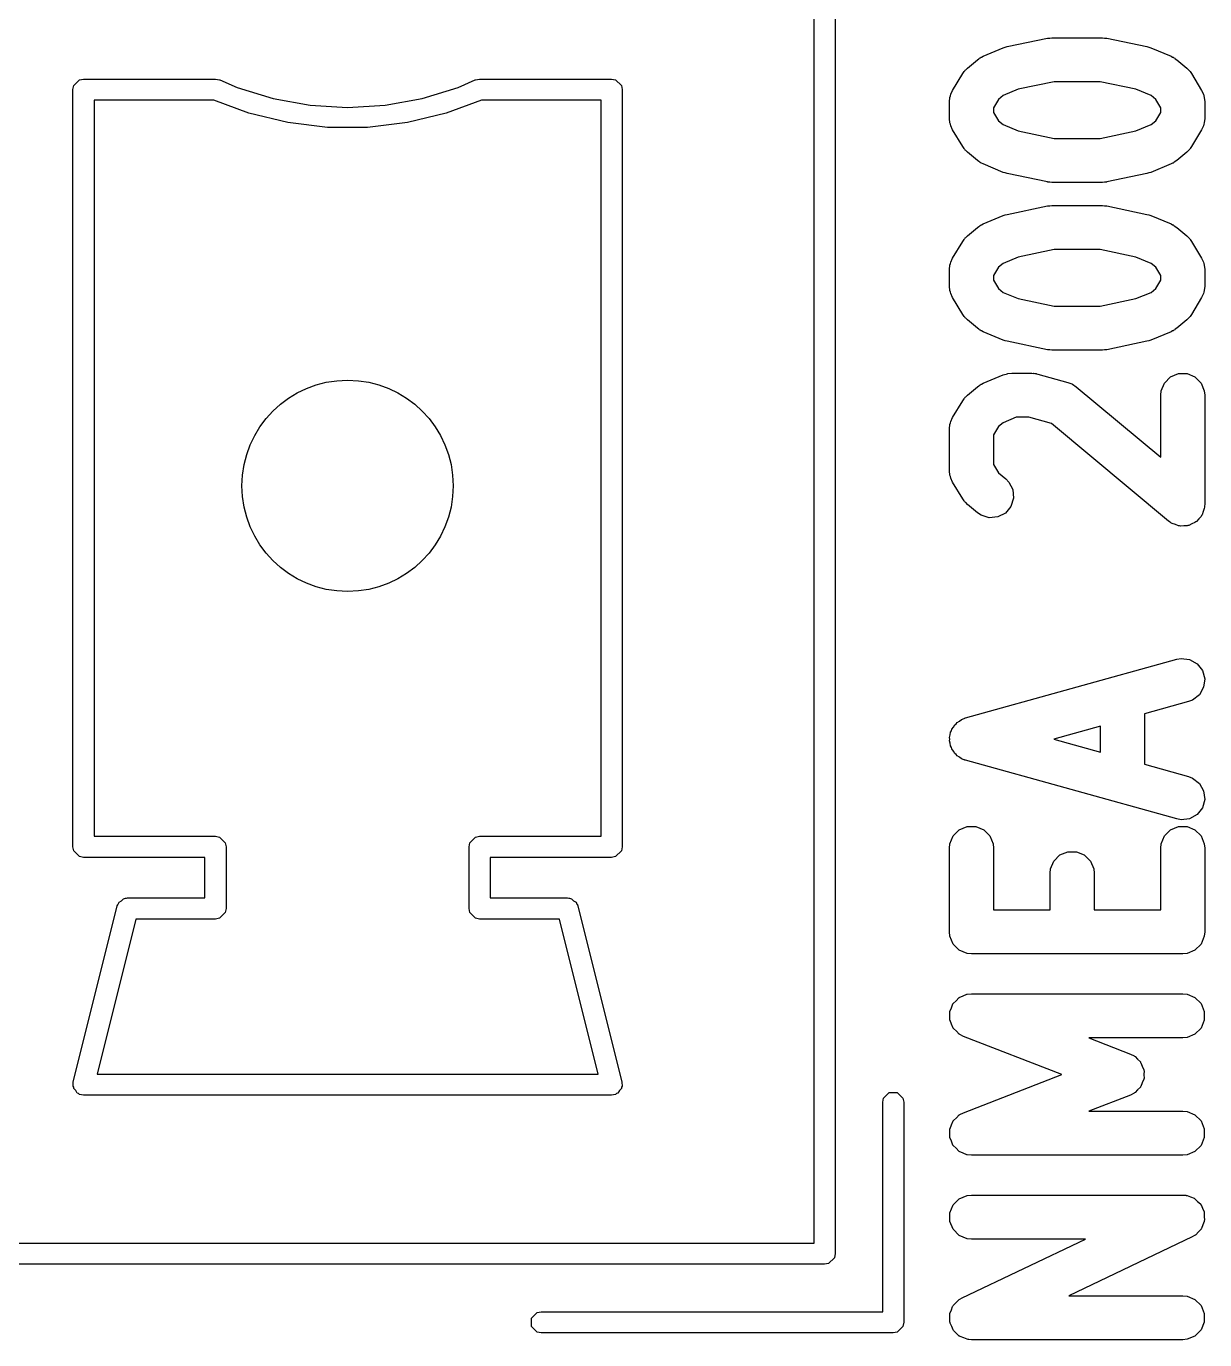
# Model space of a CAD drawing. Extents: x 89 to 178, y -115 to -57.
# Drawn here: x 101.87 to 108.57, y -106.45 to -98.99 of the extents above; entities that cross this region are included whole.
import ezdxf

# ---------------------------------------------------------------- set-up
doc = ezdxf.new("R2010")
doc.units = 0
doc.layers.add('BLACK', color=7, linetype='CONTINUOUS')

msp = doc.modelspace()

# ---------------------------------------------------------------- linework, layer by layer
at = {"layer": 'BLACK', "linetype": 'CONTINUOUS'}
for p, q in [((106.4675, -98.49), (106.4675, -105.96)), ((106.3475, -105.9), (106.3475, -98.55)), ((107.308351, -99.160805), (107.422637, -99.113186)), ((107.422637, -99.113186), (107.433991, -99.109715)), ((107.433991, -99.109715), (107.44522, -99.106198)), ((107.44522, -99.106198), (107.673791, -99.058579)), ((107.673791, -99.058579), (107.674554, -99.058496)), ((107.674554, -99.058496), (107.674899, -99.058354)), ((107.674899, -99.058354), (107.68649, -99.057212)), ((107.68649, -99.057212), (107.698154, -99.055957)), ((107.698154, -99.055957), (107.698523, -99.056027)), ((107.698523, -99.056027), (107.699285, -99.055952)), ((107.699285, -99.055952), (107.985, -99.055952)), ((107.985, -99.055952), (107.985761, -99.056027)), ((107.985761, -99.056027), (107.986131, -99.055957)), ((107.986131, -99.055957), (107.997794, -99.057212)), ((107.997794, -99.057212), (108.009386, -99.058354)), ((108.009386, -99.058354), (108.00973, -99.058496)), ((108.00973, -99.058496), (108.010494, -99.058579)), ((108.010494, -99.058579), (108.239066, -99.106199)), ((108.239066, -99.106199), (108.250246, -99.109701)), ((108.250246, -99.109701), (108.261648, -99.113186)), ((108.261648, -99.113186), (108.375934, -99.160805)), ((107.219262, -99.227781), (107.276405, -99.180162)), ((107.276405, -99.180162), (107.284536, -99.17464)), ((107.284536, -99.17464), (107.286765, -99.172402)), ((107.286765, -99.172402), (107.291872, -99.169657)), ((107.291872, -99.169657), (107.296676, -99.166396)), ((107.296676, -99.166396), (107.299695, -99.165455)), ((107.299695, -99.165455), (107.308351, -99.160805)), ((108.375934, -99.160805), (108.38459, -99.165455)), ((108.38459, -99.165455), (108.387608, -99.166396)), ((108.387608, -99.166396), (108.392408, -99.169655)), ((108.392408, -99.169655), (108.39752, -99.172402)), ((108.39752, -99.172402), (108.399749, -99.174641)), ((108.399749, -99.174641), (108.40788, -99.180162)), ((108.40788, -99.180162), (108.465023, -99.227781)), ((107.134955, -99.354735), (107.192099, -99.259497)), ((107.192099, -99.259497), (107.200573, -99.248081)), ((107.200573, -99.248081), (107.202066, -99.245238)), ((107.202066, -99.245238), (107.204575, -99.24269)), ((107.204575, -99.24269), (107.206705, -99.239822)), ((107.206705, -99.239822), (107.209281, -99.237912)), ((107.209281, -99.237912), (107.219262, -99.227781)), ((108.465023, -99.227781), (108.475003, -99.237913)), ((108.475003, -99.237913), (108.477581, -99.239823)), ((108.477581, -99.239823), (108.47971, -99.242691)), ((108.47971, -99.242691), (108.482219, -99.245238)), ((108.482219, -99.245238), (108.48371, -99.24808)), ((108.48371, -99.24808), (108.492187, -99.259498)), ((108.492187, -99.259498), (108.549329, -99.354735)), ((102.1375, -99.35), (102.142067, -99.327039)), ((102.142067, -99.327039), (102.174539, -99.294567)), ((102.174539, -99.294567), (102.1975, -99.29)), ((102.1975, -99.29), (102.9475, -99.29)), ((102.9475, -99.29), (102.970461, -99.294567)), ((102.970461, -99.294567), (102.971047, -99.295153)), ((102.971047, -99.295153), (102.97206, -99.295256)), ((102.97206, -99.295256), (102.97206, -99.295255)), ((102.97206, -99.295255), (103.069809, -99.338347)), ((103.069809, -99.338347), (103.274132, -99.400792)), ((104.121232, -99.400704), (104.325542, -99.338217)), ((104.325542, -99.338217), (104.423281, -99.295105)), ((104.423281, -99.295105), (104.423282, -99.295105)), ((104.423282, -99.295105), (104.424082, -99.295023)), ((104.424082, -99.295023), (104.424539, -99.294567)), ((104.424539, -99.294567), (104.4475, -99.29)), ((104.4475, -99.29), (105.1975, -99.29)), ((105.1975, -99.29), (105.220461, -99.294567)), ((105.220461, -99.294567), (105.252933, -99.327039)), ((105.252933, -99.327039), (105.2575, -99.35)), ((107.712166, -99.305952), (107.507831, -99.348522)), ((107.972116, -99.305952), (107.712166, -99.305952)), ((108.176453, -99.348522), (107.972116, -99.305952)), ((102.1375, -103.65), (102.1375, -99.35)), ((102.2575, -99.41), (102.2575, -103.59)), ((102.936947, -99.41), (102.2575, -99.41)), ((103.136895, -99.484337), (102.936947, -99.41)), ((103.274132, -99.400792), (103.48441, -99.438604)), ((103.910961, -99.43856), (104.121232, -99.400704)), ((104.457995, -99.41), (104.258486, -99.48422)), ((105.1375, -99.41), (104.457995, -99.41)), ((105.1375, -103.59), (105.1375, -99.41)), ((105.2575, -99.35), (105.2575, -103.65)), ((107.117142, -99.419047), (107.119544, -99.394661)), ((107.117142, -99.514285), (107.117142, -99.419047)), ((107.119544, -99.394661), (107.123101, -99.386073)), ((107.123101, -99.386073), (107.124469, -99.376881)), ((107.124469, -99.376881), (107.134955, -99.354735)), ((107.395576, -99.406279), (107.367142, -99.45367)), ((107.42194, -99.38431), (107.395576, -99.406279)), ((107.507831, -99.348522), (107.42194, -99.38431)), ((108.262344, -99.38431), (108.176453, -99.348522)), ((108.288709, -99.40628), (108.262344, -99.38431)), ((108.317142, -99.453669), (108.288709, -99.40628)), ((108.549329, -99.354735), (108.559816, -99.376882)), ((108.559816, -99.376882), (108.561183, -99.386075)), ((108.561183, -99.386075), (108.56474, -99.394661)), ((108.56474, -99.394661), (108.567142, -99.419047)), ((108.567142, -99.419047), (108.567142, -99.514285)), ((103.358032, -99.537811), (103.136895, -99.484337)), ((103.48441, -99.438604), (103.697687, -99.451253)), ((103.697687, -99.451253), (103.910961, -99.43856)), ((104.258486, -99.48422), (104.03736, -99.53774)), ((107.367142, -99.45367), (107.367142, -99.479661)), ((107.367142, -99.479661), (107.395576, -99.527052)), ((108.288709, -99.527051), (108.317142, -99.479662)), ((108.317142, -99.479662), (108.317142, -99.453669)), ((103.583944, -99.564726), (103.358032, -99.537811)), ((103.811454, -99.564702), (103.583944, -99.564726)), ((104.03736, -99.53774), (103.811454, -99.564702)), ((107.119544, -99.538671), (107.117142, -99.514285)), ((107.123101, -99.547258), (107.119544, -99.538671)), ((107.124469, -99.556451), (107.123101, -99.547258)), ((107.134955, -99.578597), (107.124469, -99.556451)), ((107.395576, -99.527052), (107.42194, -99.549021)), ((107.42194, -99.549021), (107.507831, -99.584809)), ((108.176453, -99.584809), (108.262344, -99.549021)), ((108.262344, -99.549021), (108.288709, -99.527051)), ((108.559816, -99.55645), (108.549329, -99.578597)), ((108.561183, -99.547256), (108.559816, -99.55645)), ((108.56474, -99.538671), (108.561183, -99.547256)), ((108.567142, -99.514285), (108.56474, -99.538671)), ((107.192099, -99.673835), (107.134955, -99.578597)), ((107.507831, -99.584809), (107.712166, -99.62738)), ((107.712166, -99.62738), (107.972116, -99.62738)), ((107.972116, -99.62738), (108.176453, -99.584809)), ((108.549329, -99.578597), (108.492187, -99.673834)), ((107.200573, -99.68525), (107.192099, -99.673835)), ((107.202066, -99.688094), (107.200573, -99.68525)), ((107.204575, -99.690641), (107.202066, -99.688094)), ((107.206705, -99.69351), (107.204575, -99.690641)), ((107.209281, -99.695419), (107.206705, -99.69351)), ((107.219262, -99.705551), (107.209281, -99.695419)), ((107.276405, -99.75317), (107.219262, -99.705551)), ((108.465023, -99.705551), (108.40788, -99.75317)), ((108.475003, -99.695418), (108.465023, -99.705551)), ((108.477581, -99.693509), (108.475003, -99.695418)), ((108.47971, -99.69064), (108.477581, -99.693509)), ((108.482219, -99.688094), (108.47971, -99.69064)), ((108.48371, -99.685251), (108.482219, -99.688094)), ((108.492187, -99.673834), (108.48371, -99.685251)), ((107.284536, -99.758691), (107.276405, -99.75317)), ((107.286765, -99.76093), (107.284536, -99.758691)), ((107.291872, -99.763674), (107.286765, -99.76093)), ((107.296676, -99.766936), (107.291872, -99.763674)), ((107.299695, -99.767876), (107.296676, -99.766936)), ((107.308351, -99.772527), (107.299695, -99.767876)), ((107.422637, -99.820146), (107.308351, -99.772527)), ((108.375934, -99.772527), (108.261648, -99.820146)), ((108.38459, -99.767876), (108.375934, -99.772527)), ((108.387608, -99.766936), (108.38459, -99.767876)), ((108.392408, -99.763676), (108.387608, -99.766936)), ((108.39752, -99.76093), (108.392408, -99.763676)), ((108.399749, -99.75869), (108.39752, -99.76093)), ((108.40788, -99.75317), (108.399749, -99.75869)), ((107.433991, -99.823616), (107.422637, -99.820146)), ((107.44522, -99.827134), (107.433991, -99.823616)), ((107.673791, -99.874753), (107.44522, -99.827134)), ((108.239066, -99.827133), (108.010494, -99.874753)), ((108.250246, -99.82363), (108.239066, -99.827133)), ((108.261648, -99.820146), (108.250246, -99.82363)), ((107.674554, -99.874835), (107.673791, -99.874753)), ((107.674899, -99.874978), (107.674554, -99.874835)), ((107.68649, -99.876119), (107.674899, -99.874978)), ((107.698154, -99.877375), (107.68649, -99.876119)), ((107.698523, -99.877304), (107.698154, -99.877375)), ((107.699285, -99.87738), (107.698523, -99.877304)), ((107.985, -99.87738), (107.699285, -99.87738)), ((107.985761, -99.877304), (107.985, -99.87738)), ((107.986131, -99.877375), (107.985761, -99.877304)), ((107.997794, -99.876119), (107.986131, -99.877375)), ((108.009386, -99.874978), (107.997794, -99.876119)), ((108.00973, -99.874835), (108.009386, -99.874978)), ((108.010494, -99.874753), (108.00973, -99.874835)), ((107.44522, -100.058579), (107.673791, -100.01096)), ((107.673791, -100.01096), (107.674554, -100.010877)), ((107.674554, -100.010877), (107.674899, -100.010735)), ((107.674899, -100.010735), (107.68649, -100.009593)), ((107.68649, -100.009593), (107.698154, -100.008338)), ((107.698154, -100.008338), (107.698523, -100.008408)), ((107.698523, -100.008408), (107.699285, -100.008333)), ((107.699285, -100.008333), (107.985, -100.008333)), ((107.985, -100.008333), (107.985761, -100.008408)), ((107.985761, -100.008408), (107.986131, -100.008338)), ((107.986131, -100.008338), (107.997794, -100.009593)), ((107.997794, -100.009593), (108.009386, -100.010735)), ((108.009386, -100.010735), (108.00973, -100.010877)), ((108.00973, -100.010877), (108.010494, -100.01096)), ((108.010494, -100.01096), (108.239066, -100.05858)), ((107.308351, -100.113186), (107.422637, -100.065567)), ((107.422637, -100.065567), (107.433991, -100.062096)), ((107.433991, -100.062096), (107.44522, -100.058579)), ((108.239066, -100.05858), (108.250246, -100.062082)), ((108.250246, -100.062082), (108.261648, -100.065567)), ((108.261648, -100.065567), (108.375934, -100.113186)), ((107.219262, -100.180162), (107.276405, -100.132543)), ((107.276405, -100.132543), (107.284536, -100.127021)), ((107.284536, -100.127021), (107.286765, -100.124783)), ((107.286765, -100.124783), (107.291872, -100.122038)), ((107.291872, -100.122038), (107.296676, -100.118777)), ((107.296676, -100.118777), (107.299695, -100.117836)), ((107.299695, -100.117836), (107.308351, -100.113186)), ((108.375934, -100.113186), (108.38459, -100.117836)), ((108.38459, -100.117836), (108.387608, -100.118777)), ((108.387608, -100.118777), (108.392408, -100.122036)), ((108.392408, -100.122036), (108.39752, -100.124783)), ((108.39752, -100.124783), (108.399749, -100.127022)), ((108.399749, -100.127022), (108.40788, -100.132543)), ((108.40788, -100.132543), (108.465023, -100.180162)), ((107.134955, -100.307116), (107.192099, -100.211878)), ((107.192099, -100.211878), (107.200573, -100.200462)), ((107.200573, -100.200462), (107.202066, -100.197619)), ((107.202066, -100.197619), (107.204575, -100.195071)), ((107.204575, -100.195071), (107.206705, -100.192203)), ((107.206705, -100.192203), (107.209281, -100.190293)), ((107.209281, -100.190293), (107.219262, -100.180162)), ((108.465023, -100.180162), (108.475003, -100.190294)), ((108.475003, -100.190294), (108.477581, -100.192204)), ((108.477581, -100.192204), (108.47971, -100.195072)), ((108.47971, -100.195072), (108.482219, -100.197619)), ((108.482219, -100.197619), (108.48371, -100.200461)), ((108.48371, -100.200461), (108.492187, -100.211879)), ((108.492187, -100.211879), (108.549329, -100.307116)), ((107.124469, -100.329262), (107.134955, -100.307116)), ((107.507831, -100.300903), (107.42194, -100.336691)), ((107.712166, -100.258333), (107.507831, -100.300903)), ((107.972116, -100.258333), (107.712166, -100.258333)), ((108.176453, -100.300903), (107.972116, -100.258333)), ((108.262344, -100.336691), (108.176453, -100.300903)), ((108.549329, -100.307116), (108.559816, -100.329263)), ((107.117142, -100.371428), (107.119544, -100.347042)), ((107.117142, -100.466666), (107.117142, -100.371428)), ((107.119544, -100.347042), (107.123101, -100.338454)), ((107.123101, -100.338454), (107.124469, -100.329262)), ((107.395576, -100.35866), (107.367142, -100.406051)), ((107.42194, -100.336691), (107.395576, -100.35866)), ((108.288709, -100.358661), (108.262344, -100.336691)), ((108.317142, -100.40605), (108.288709, -100.358661)), ((108.559816, -100.329263), (108.561183, -100.338456)), ((108.561183, -100.338456), (108.56474, -100.347042)), ((108.56474, -100.347042), (108.567142, -100.371428)), ((108.567142, -100.371428), (108.567142, -100.466666)), ((107.367142, -100.406051), (107.367142, -100.432042)), ((107.367142, -100.432042), (107.395576, -100.479433)), ((108.288709, -100.479432), (108.317142, -100.432043)), ((108.317142, -100.432043), (108.317142, -100.40605)), ((107.119544, -100.491052), (107.117142, -100.466666)), ((107.123101, -100.499639), (107.119544, -100.491052)), ((107.124469, -100.508832), (107.123101, -100.499639)), ((107.134955, -100.530978), (107.124469, -100.508832)), ((107.192099, -100.626216), (107.134955, -100.530978)), ((107.395576, -100.479433), (107.42194, -100.501402)), ((107.42194, -100.501402), (107.507831, -100.53719)), ((107.507831, -100.53719), (107.712166, -100.579761)), ((107.972116, -100.579761), (108.176453, -100.53719)), ((108.176453, -100.53719), (108.262344, -100.501402)), ((108.262344, -100.501402), (108.288709, -100.479432)), ((108.549329, -100.530978), (108.492187, -100.626215)), ((108.559816, -100.508831), (108.549329, -100.530978)), ((108.561183, -100.499637), (108.559816, -100.508831)), ((108.56474, -100.491052), (108.561183, -100.499637)), ((108.567142, -100.466666), (108.56474, -100.491052)), ((107.712166, -100.579761), (107.972116, -100.579761)), ((107.200573, -100.637631), (107.192099, -100.626216)), ((107.202066, -100.640475), (107.200573, -100.637631)), ((107.204575, -100.643022), (107.202066, -100.640475)), ((107.206705, -100.645891), (107.204575, -100.643022)), ((107.209281, -100.6478), (107.206705, -100.645891)), ((107.219262, -100.657932), (107.209281, -100.6478)), ((107.276405, -100.705551), (107.219262, -100.657932)), ((108.465023, -100.657932), (108.40788, -100.705551)), ((108.475003, -100.647799), (108.465023, -100.657932)), ((108.477581, -100.64589), (108.475003, -100.647799)), ((108.47971, -100.643021), (108.477581, -100.64589)), ((108.482219, -100.640475), (108.47971, -100.643021)), ((108.48371, -100.637632), (108.482219, -100.640475)), ((108.492187, -100.626215), (108.48371, -100.637632)), ((107.284536, -100.711072), (107.276405, -100.705551)), ((107.286765, -100.713311), (107.284536, -100.711072)), ((107.291872, -100.716055), (107.286765, -100.713311)), ((107.296676, -100.719317), (107.291872, -100.716055)), ((107.299695, -100.720257), (107.296676, -100.719317)), ((107.308351, -100.724908), (107.299695, -100.720257)), ((107.422637, -100.772527), (107.308351, -100.724908)), ((108.375934, -100.724908), (108.261648, -100.772527)), ((108.38459, -100.720257), (108.375934, -100.724908)), ((108.387608, -100.719317), (108.38459, -100.720257)), ((108.392408, -100.716057), (108.387608, -100.719317)), ((108.39752, -100.713311), (108.392408, -100.716057)), ((108.399749, -100.711071), (108.39752, -100.713311)), ((108.40788, -100.705551), (108.399749, -100.711071)), ((107.433991, -100.775997), (107.422637, -100.772527)), ((107.44522, -100.779515), (107.433991, -100.775997)), ((107.673791, -100.827134), (107.44522, -100.779515)), ((107.674554, -100.827216), (107.673791, -100.827134)), ((107.674899, -100.827359), (107.674554, -100.827216)), ((107.68649, -100.8285), (107.674899, -100.827359)), ((107.698154, -100.829756), (107.68649, -100.8285)), ((107.698523, -100.829685), (107.698154, -100.829756)), ((107.699285, -100.829761), (107.698523, -100.829685)), ((107.985, -100.829761), (107.699285, -100.829761)), ((107.985761, -100.829685), (107.985, -100.829761)), ((107.986131, -100.829756), (107.985761, -100.829685)), ((107.997794, -100.8285), (107.986131, -100.829756)), ((108.009386, -100.827359), (107.997794, -100.8285)), ((108.00973, -100.827216), (108.009386, -100.827359)), ((108.010494, -100.827134), (108.00973, -100.827216)), ((108.239066, -100.779514), (108.010494, -100.827134)), ((108.250246, -100.776011), (108.239066, -100.779514)), ((108.261648, -100.772527), (108.250246, -100.776011)), ((107.308351, -101.017948), (107.422637, -100.970329)), ((107.422637, -100.970329), (107.446071, -100.963167)), ((107.446071, -100.963167), (107.446205, -100.963166)), ((107.446205, -100.963166), (107.446328, -100.963116)), ((107.446328, -100.963116), (107.470714, -100.960714)), ((107.470714, -100.960714), (107.585, -100.960714)), ((107.585, -100.960714), (107.591736, -100.961377)), ((107.591736, -100.961377), (107.594316, -100.961062)), ((107.594316, -100.961062), (107.601812, -100.96237)), ((107.601812, -100.96237), (107.609386, -100.963116)), ((107.609386, -100.963116), (107.611786, -100.96411)), ((107.611786, -100.96411), (107.618456, -100.965274)), ((107.618456, -100.965274), (107.789884, -101.012893)), ((108.338208, -101.016268), (108.372696, -100.98178)), ((108.372696, -100.98178), (108.417756, -100.963116)), ((108.417756, -100.963116), (108.466528, -100.963116)), ((108.466528, -100.963116), (108.511588, -100.98178)), ((108.511588, -100.98178), (108.546076, -101.016268)), ((107.219262, -101.084924), (107.276405, -101.037305)), ((107.276405, -101.037305), (107.284536, -101.031783)), ((107.284536, -101.031783), (107.286765, -101.029545)), ((107.286765, -101.029545), (107.291872, -101.0268)), ((107.291872, -101.0268), (107.296676, -101.023539)), ((107.296676, -101.023539), (107.299695, -101.022598)), ((107.299695, -101.022598), (107.308351, -101.017948)), ((107.789884, -101.012893), (107.812737, -101.021734)), ((107.812737, -101.021734), (107.814294, -101.022951)), ((107.814294, -101.022951), (107.816179, -101.023539)), ((107.816179, -101.023539), (107.836451, -101.037305)), ((107.836451, -101.037305), (108.317142, -101.43788)), ((108.319544, -101.061328), (108.338208, -101.016268)), ((108.546076, -101.016268), (108.56474, -101.061328)), ((107.134955, -101.211878), (107.192099, -101.11664)), ((107.192099, -101.11664), (107.200573, -101.105224)), ((107.200573, -101.105224), (107.202066, -101.102381)), ((107.202066, -101.102381), (107.204575, -101.099833)), ((107.204575, -101.099833), (107.206705, -101.096965)), ((107.206705, -101.096965), (107.209281, -101.095055)), ((107.209281, -101.095055), (107.219262, -101.084924)), ((108.317142, -101.085714), (108.319544, -101.061328)), ((108.317142, -101.43788), (108.317142, -101.085714)), ((108.56474, -101.061328), (108.567142, -101.085714)), ((108.567142, -101.085714), (108.567142, -101.704761)), ((107.117142, -101.27619), (107.119544, -101.251804)), ((107.117142, -101.514285), (107.117142, -101.27619)), ((107.119544, -101.251804), (107.123101, -101.243216)), ((107.123101, -101.243216), (107.124469, -101.234024)), ((107.124469, -101.234024), (107.134955, -101.211878)), ((107.395576, -101.263422), (107.367142, -101.310813)), ((107.42194, -101.241453), (107.395576, -101.263422)), ((107.495715, -101.210714), (107.42194, -101.241453)), ((107.56796, -101.210714), (107.495715, -101.210714)), ((107.697062, -101.246575), (107.56796, -101.210714)), ((108.362119, -101.800788), (107.697062, -101.246575)), ((107.367142, -101.310813), (107.367142, -101.479661)), ((107.367142, -101.479661), (107.395576, -101.527052)), ((107.119544, -101.538671), (107.117142, -101.514285)), ((107.123101, -101.547258), (107.119544, -101.538671)), ((107.124469, -101.556451), (107.123101, -101.547258)), ((107.134955, -101.578597), (107.124469, -101.556451)), ((107.192099, -101.673835), (107.134955, -101.578597)), ((107.395576, -101.527052), (107.436451, -101.561114)), ((107.436451, -101.561114), (107.453647, -101.578571)), ((107.453647, -101.578571), (107.476314, -101.621755)), ((107.476314, -101.621755), (107.48073, -101.670329)), ((107.200573, -101.68525), (107.192099, -101.673835)), ((107.202066, -101.688094), (107.200573, -101.68525)), ((107.204575, -101.690641), (107.202066, -101.688094)), ((107.206705, -101.69351), (107.204575, -101.690641)), ((107.209281, -101.695419), (107.206705, -101.69351)), ((107.219262, -101.705551), (107.209281, -101.695419)), ((107.276405, -101.75317), (107.219262, -101.705551)), ((107.466222, -101.716893), (107.434999, -101.754361)), ((107.48073, -101.670329), (107.466222, -101.716893)), ((108.56474, -101.729147), (108.557534, -101.746541)), ((108.565565, -101.720768), (108.56474, -101.729147)), ((108.566444, -101.717948), (108.565565, -101.720768)), ((108.567142, -101.704761), (108.566155, -101.714775)), ((108.566155, -101.714775), (108.566444, -101.717948)), ((107.296676, -101.766936), (107.276405, -101.75317)), ((107.343241, -101.781444), (107.296676, -101.766936)), ((107.391814, -101.777028), (107.343241, -101.781444)), ((107.434999, -101.754361), (107.391814, -101.777028)), ((108.37044, -101.806439), (108.362119, -101.800788)), ((108.51564, -101.804642), (108.511588, -101.808695)), ((108.520713, -101.80198), (108.51564, -101.804642)), ((108.532762, -101.78752), (108.520713, -101.80198)), ((108.546076, -101.774207), (108.532762, -101.78752)), ((108.548269, -101.768912), (108.546076, -101.774207)), ((108.551936, -101.764512), (108.548269, -101.768912)), ((108.557534, -101.746541), (108.551936, -101.764512)), ((108.372696, -101.808695), (108.37044, -101.806439)), ((108.375427, -101.809826), (108.372696, -101.808695)), ((108.38239, -101.814555), (108.375427, -101.809826)), ((108.400362, -101.820154), (108.38239, -101.814555)), ((108.417756, -101.827359), (108.400362, -101.820154)), ((108.423486, -101.827359), (108.417756, -101.827359)), ((108.428955, -101.829063), (108.423486, -101.827359)), ((108.447702, -101.827359), (108.428955, -101.829063)), ((108.466528, -101.827359), (108.447702, -101.827359)), ((108.47182, -101.825166), (108.466528, -101.827359)), ((108.477528, -101.824648), (108.47182, -101.825166)), ((108.494196, -101.815898), (108.477528, -101.824648)), ((108.511588, -101.808695), (108.494196, -101.815898)), ((107.208687, -102.917655), (108.408687, -102.584322)), ((108.408687, -102.584322), (108.432826, -102.58011)), ((108.432826, -102.58011), (108.481237, -102.586033)), ((108.481237, -102.586033), (108.523697, -102.610032)), ((108.523697, -102.610032), (108.553741, -102.648453)), ((108.553741, -102.648453), (108.566794, -102.695446)), ((108.566794, -102.695446), (108.560871, -102.743857)), ((108.560871, -102.743857), (108.536872, -102.786318)), ((108.475597, -102.825202), (108.224285, -102.89501)), ((108.498451, -102.816361), (108.475597, -102.825202)), ((108.536872, -102.786318), (108.498451, -102.816361)), ((107.185833, -102.926496), (107.200407, -102.920857)), ((107.200407, -102.920857), (107.203047, -102.919366)), ((107.203047, -102.919366), (107.204827, -102.919148)), ((107.204827, -102.919148), (107.208687, -102.917655)), ((108.224285, -102.89501), (108.224285, -103.181179)), ((107.121564, -103.014111), (107.123413, -102.999)), ((107.123413, -102.999), (107.12803, -102.990829)), ((107.12803, -102.990829), (107.130543, -102.981786)), ((107.130543, -102.981786), (107.139921, -102.969792)), ((107.139921, -102.969792), (107.147412, -102.95654)), ((107.147412, -102.95654), (107.154805, -102.950758)), ((107.154805, -102.950758), (107.160587, -102.943365)), ((107.160587, -102.943365), (107.173839, -102.935874)), ((107.173839, -102.935874), (107.185833, -102.926496)), ((107.974285, -102.964455), (107.709181, -103.038095)), ((107.974285, -103.111734), (107.974285, -102.964455)), ((107.11749, -103.028779), (107.121564, -103.014111)), ((107.118629, -103.038095), (107.11749, -103.028779)), ((107.11749, -103.047411), (107.118629, -103.038095)), ((107.121564, -103.062078), (107.11749, -103.047411)), ((107.123413, -103.07719), (107.121564, -103.062078)), ((107.709181, -103.038095), (107.974285, -103.111734)), ((107.12803, -103.08536), (107.123413, -103.07719)), ((107.130543, -103.094404), (107.12803, -103.08536)), ((107.139921, -103.106397), (107.130543, -103.094404)), ((107.147412, -103.11965), (107.139921, -103.106397)), ((107.154805, -103.125431), (107.147412, -103.11965)), ((107.160587, -103.132825), (107.154805, -103.125431)), ((107.173839, -103.140315), (107.160587, -103.132825)), ((107.185833, -103.149694), (107.173839, -103.140315)), ((107.200407, -103.155332), (107.185833, -103.149694)), ((107.203047, -103.156824), (107.200407, -103.155332)), ((107.204827, -103.157041), (107.203047, -103.156824)), ((107.208687, -103.158535), (107.204827, -103.157041)), ((108.408687, -103.491868), (107.208687, -103.158535)), ((108.224285, -103.181179), (108.475597, -103.250988)), ((108.475597, -103.250988), (108.498451, -103.259829)), ((108.498451, -103.259829), (108.536872, -103.289872)), ((108.536872, -103.289872), (108.560871, -103.332333)), ((108.560871, -103.332333), (108.566794, -103.380744)), ((108.553741, -103.427737), (108.523697, -103.466158)), ((108.566794, -103.380744), (108.553741, -103.427737)), ((108.432826, -103.49608), (108.408687, -103.491868)), ((108.481237, -103.490157), (108.432826, -103.49608)), ((108.523697, -103.466158), (108.481237, -103.490157)), ((102.2575, -103.59), (102.9475, -103.59)), ((102.9475, -103.59), (102.970461, -103.594567)), ((102.970461, -103.594567), (103.002933, -103.627039)), ((104.392067, -103.627039), (104.424539, -103.594567)), ((104.424539, -103.594567), (104.4475, -103.59)), ((104.4475, -103.59), (105.1375, -103.59)), ((107.119544, -103.632757), (107.138208, -103.587697)), ((107.138208, -103.587697), (107.172696, -103.553209)), ((107.172696, -103.553209), (107.217756, -103.534545)), ((107.217756, -103.534545), (107.266528, -103.534545)), ((107.266528, -103.534545), (107.311588, -103.553209)), ((107.311588, -103.553209), (107.346076, -103.587697)), ((107.346076, -103.587697), (107.36474, -103.632757)), ((108.319544, -103.632757), (108.338208, -103.587697)), ((108.338208, -103.587697), (108.372696, -103.553209)), ((108.372696, -103.553209), (108.417756, -103.534545)), ((108.417756, -103.534545), (108.466528, -103.534545)), ((108.466528, -103.534545), (108.511588, -103.553209)), ((108.511588, -103.553209), (108.546076, -103.587697)), ((108.546076, -103.587697), (108.56474, -103.632757)), ((102.142067, -103.672961), (102.1375, -103.65)), ((103.002933, -103.627039), (103.0075, -103.65)), ((103.0075, -103.65), (103.0075, -104)), ((104.3875, -103.65), (104.392067, -103.627039)), ((104.3875, -104), (104.3875, -103.65)), ((105.2575, -103.65), (105.252933, -103.672961)), ((107.117142, -103.657143), (107.119544, -103.632757)), ((107.117142, -104.133333), (107.117142, -103.657143)), ((107.36474, -103.632757), (107.367142, -103.657143)), ((107.367142, -103.657143), (107.367142, -104.008333)), ((108.317142, -103.657143), (108.319544, -103.632757)), ((108.317142, -104.008333), (108.317142, -103.657143)), ((108.56474, -103.632757), (108.567142, -103.657143)), ((108.567142, -103.657143), (108.567142, -104.133333)), ((102.174539, -103.705433), (102.142067, -103.672961)), ((102.1975, -103.71), (102.174539, -103.705433)), ((102.8875, -103.71), (102.1975, -103.71)), ((102.8875, -103.94), (102.8875, -103.71)), ((105.1975, -103.71), (104.5075, -103.71)), ((104.5075, -103.71), (104.5075, -103.94)), ((105.220461, -103.705433), (105.1975, -103.71)), ((105.252933, -103.672961), (105.220461, -103.705433)), ((107.690973, -103.775614), (107.709637, -103.730554)), ((107.709637, -103.730554), (107.744125, -103.696066)), ((107.744125, -103.696066), (107.789185, -103.677402)), ((107.789185, -103.677402), (107.837957, -103.677402)), ((107.837957, -103.677402), (107.883017, -103.696066)), ((107.883017, -103.696066), (107.917505, -103.730554)), ((107.917505, -103.730554), (107.936169, -103.775614)), ((107.688571, -103.8), (107.690973, -103.775614)), ((107.688571, -104.008333), (107.688571, -103.8)), ((107.936169, -103.775614), (107.938571, -103.8)), ((107.938571, -103.8), (107.938571, -104.008333)), ((102.394334, -103.974771), (102.399291, -103.96428)), ((102.399291, -103.96428), (102.413127, -103.955978)), ((102.413127, -103.955978), (102.424539, -103.944567)), ((102.424539, -103.944567), (102.43592, -103.942303)), ((102.43592, -103.942303), (102.438669, -103.940654)), ((102.438669, -103.940654), (102.441125, -103.941267)), ((102.441125, -103.941267), (102.4475, -103.94)), ((102.4475, -103.94), (102.8875, -103.94)), ((104.5075, -103.94), (104.9475, -103.94)), ((104.9475, -103.94), (104.953872, -103.941267)), ((104.953872, -103.941267), (104.956331, -103.940653)), ((104.956331, -103.940653), (104.959082, -103.942303)), ((104.959082, -103.942303), (104.970461, -103.944567)), ((104.970461, -103.944567), (104.981871, -103.955977)), ((104.981871, -103.955977), (104.995709, -103.96428)), ((104.995709, -103.96428), (105.000665, -103.974771)), ((102.139291, -104.985448), (102.389291, -103.985448)), ((102.389291, -103.985448), (102.392067, -103.979571)), ((102.392067, -103.977039), (102.394334, -103.974771)), ((102.392067, -103.979571), (102.392067, -103.977039)), ((103.002933, -104.022961), (102.970461, -104.055433)), ((103.0075, -104), (103.002933, -104.022961)), ((104.392067, -104.022961), (104.3875, -104)), ((104.424539, -104.055433), (104.392067, -104.022961)), ((105.000665, -103.974771), (105.002933, -103.977039)), ((105.002933, -103.977039), (105.002933, -103.979571)), ((105.002933, -103.979571), (105.005709, -103.985448)), ((105.005709, -103.985448), (105.255708, -104.985447)), ((107.367142, -104.008333), (107.688571, -104.008333)), ((107.938571, -104.008333), (108.317142, -104.008333)), ((102.494346, -104.06), (102.274347, -104.94)), ((102.9475, -104.06), (102.494346, -104.06)), ((102.970461, -104.055433), (102.9475, -104.06)), ((104.4475, -104.06), (104.424539, -104.055433)), ((104.900653, -104.06), (104.4475, -104.06)), ((105.120653, -104.94), (104.900653, -104.06)), ((107.119544, -104.157719), (107.117142, -104.133333)), ((107.138208, -104.202779), (107.119544, -104.157719)), ((108.56474, -104.157719), (108.546076, -104.202779)), ((108.567142, -104.133333), (108.56474, -104.157719)), ((107.172696, -104.237267), (107.138208, -104.202779)), ((107.217756, -104.255931), (107.172696, -104.237267)), ((107.242142, -104.258333), (107.217756, -104.255931)), ((108.442142, -104.258333), (107.242142, -104.258333)), ((108.466528, -104.255931), (108.442142, -104.258333)), ((108.511588, -104.237267), (108.466528, -104.255931)), ((108.546076, -104.202779), (108.511588, -104.237267)), ((107.193997, -104.496766), (107.215088, -104.487487)), ((107.215088, -104.487487), (107.216474, -104.487456)), ((107.216474, -104.487456), (107.217756, -104.486926)), ((107.217756, -104.486926), (107.242142, -104.484524)), ((107.242142, -104.484524), (108.442142, -104.484524)), ((108.442142, -104.484524), (108.466528, -104.486926)), ((108.466528, -104.486926), (108.511588, -104.50559)), ((107.119544, -104.585138), (107.128366, -104.563838)), ((107.128366, -104.563838), (107.136719, -104.542361)), ((107.136719, -104.542361), (107.137676, -104.54136)), ((107.137676, -104.54136), (107.138208, -104.540078)), ((107.138208, -104.540078), (107.154511, -104.523774)), ((107.154511, -104.523774), (107.170445, -104.50713)), ((107.170445, -104.50713), (107.171714, -104.506571)), ((107.171714, -104.506571), (107.172696, -104.50559)), ((107.172696, -104.50559), (107.193997, -104.496766)), ((108.511588, -104.50559), (108.546076, -104.540078)), ((108.546076, -104.540078), (108.56474, -104.585138)), ((107.119041, -104.587817), (107.119544, -104.586523)), ((107.119544, -104.610868), (107.119041, -104.587817)), ((107.119544, -104.586523), (107.119544, -104.585138)), ((107.119544, -104.63391), (107.119544, -104.610868)), ((107.120074, -104.635191), (107.119544, -104.63391)), ((107.120105, -104.636578), (107.120074, -104.635191)), ((107.129384, -104.657668), (107.120105, -104.636578)), ((108.56474, -104.63391), (108.546076, -104.67897)), ((108.56474, -104.585138), (108.56474, -104.63391)), ((107.138208, -104.67897), (107.129384, -104.657668)), ((107.139189, -104.679951), (107.138208, -104.67897)), ((107.139748, -104.681221), (107.139189, -104.679951)), ((107.156392, -104.697154), (107.139748, -104.681221)), ((107.172696, -104.713458), (107.156392, -104.697154)), ((107.173978, -104.713989), (107.172696, -104.713458)), ((107.174979, -104.714947), (107.173978, -104.713989)), ((107.196836, -104.726025), (107.174979, -104.714947)), ((108.511588, -104.713458), (108.466528, -104.732122)), ((108.546076, -104.67897), (108.511588, -104.713458)), ((107.754405, -104.942857), (107.196836, -104.726025)), ((108.442142, -104.734524), (107.908449, -104.734524)), ((107.908449, -104.734524), (108.144591, -104.826357)), ((108.466528, -104.732122), (108.442142, -104.734524)), ((108.144591, -104.826357), (108.166448, -104.837434)), ((108.166448, -104.837434), (108.168445, -104.839345)), ((108.168445, -104.839345), (108.170982, -104.840462)), ((108.170982, -104.840462), (108.186007, -104.856157)), ((108.186007, -104.856157), (108.20168, -104.871161)), ((108.20168, -104.871161), (108.202794, -104.873694)), ((108.202794, -104.873694), (108.204709, -104.875694)), ((108.204709, -104.875694), (108.212578, -104.89593)), ((108.212578, -104.89593), (108.221323, -104.915804)), ((108.221323, -104.915804), (108.221383, -104.918571)), ((108.221383, -104.918571), (108.222386, -104.92115)), ((108.222386, -104.92115), (108.221912, -104.942857)), ((102.138153, -105.008831), (102.139291, -104.985448)), ((102.142067, -105.015354), (102.138153, -105.008831)), ((102.274347, -104.94), (105.120653, -104.94)), ((105.256847, -105.008831), (105.252933, -105.015354)), ((105.255708, -104.985447), (105.256847, -105.008831)), ((107.196836, -105.159689), (107.754405, -104.942857)), ((108.202794, -105.012019), (108.20168, -105.014553)), ((108.204709, -105.01002), (108.202794, -105.012019)), ((108.212578, -104.989783), (108.204709, -105.01002)), ((108.221323, -104.96991), (108.212578, -104.989783)), ((108.221383, -104.967142), (108.221323, -104.96991)), ((108.222386, -104.964564), (108.221383, -104.967142)), ((108.221912, -104.942857), (108.222386, -104.964564)), ((102.142067, -105.022961), (102.142067, -105.015354)), ((102.153477, -105.034371), (102.142067, -105.022961)), ((102.16178, -105.048209), (102.153477, -105.034371)), ((102.16916, -105.050054), (102.16178, -105.048209)), ((102.174539, -105.055433), (102.16916, -105.050054)), ((102.1975, -105.06), (102.174539, -105.055433)), ((105.1975, -105.06), (102.1975, -105.06)), ((105.220461, -105.055433), (105.1975, -105.06)), ((105.22584, -105.050053), (105.220461, -105.055433)), ((105.23322, -105.048209), (105.22584, -105.050053)), ((105.241522, -105.034371), (105.23322, -105.048209)), ((105.252933, -105.022961), (105.241522, -105.034371)), ((105.252933, -105.015354), (105.252933, -105.022961)), ((106.7375, -105.1), (106.742067, -105.077039)), ((106.742067, -105.077039), (106.774539, -105.044567)), ((106.774539, -105.044567), (106.820461, -105.044567)), ((106.820461, -105.044567), (106.852933, -105.077039)), ((106.852933, -105.077039), (106.8575, -105.1)), ((108.144591, -105.059357), (107.908449, -105.15119)), ((108.166448, -105.04828), (108.144591, -105.059357)), ((108.168445, -105.046368), (108.166448, -105.04828)), ((108.170982, -105.045252), (108.168445, -105.046368)), ((108.186007, -105.029556), (108.170982, -105.045252)), ((108.20168, -105.014553), (108.186007, -105.029556)), ((106.7375, -106.29), (106.7375, -105.1)), ((106.8575, -105.1), (106.8575, -106.35)), ((107.174979, -105.170767), (107.196836, -105.159689)), ((107.908449, -105.15119), (108.442142, -105.15119)), ((108.442142, -105.15119), (108.466528, -105.153592)), ((108.466528, -105.153592), (108.511588, -105.172256)), ((107.120105, -105.249136), (107.129384, -105.228045)), ((107.129384, -105.228045), (107.138208, -105.206744)), ((107.138208, -105.206744), (107.139189, -105.205762)), ((107.139189, -105.205762), (107.139748, -105.204493)), ((107.139748, -105.204493), (107.156392, -105.188559)), ((107.156392, -105.188559), (107.172696, -105.172256)), ((107.172696, -105.172256), (107.173978, -105.171724)), ((107.173978, -105.171724), (107.174979, -105.170767)), ((108.511588, -105.172256), (108.546076, -105.206744)), ((108.546076, -105.206744), (108.56474, -105.251804)), ((107.119041, -105.297897), (107.119544, -105.274845)), ((107.119544, -105.29919), (107.119041, -105.297897)), ((107.119544, -105.251804), (107.120074, -105.250522)), ((107.119544, -105.274845), (107.119544, -105.251804)), ((107.119544, -105.300576), (107.119544, -105.29919)), ((107.128366, -105.321875), (107.119544, -105.300576)), ((107.120074, -105.250522), (107.120105, -105.249136)), ((108.56474, -105.300576), (108.546076, -105.345636)), ((108.56474, -105.251804), (108.56474, -105.300576)), ((107.136719, -105.343353), (107.128366, -105.321875)), ((107.137676, -105.344353), (107.136719, -105.343353)), ((107.138208, -105.345636), (107.137676, -105.344353)), ((107.154511, -105.361939), (107.138208, -105.345636)), ((107.170445, -105.378584), (107.154511, -105.361939)), ((107.171714, -105.379142), (107.170445, -105.378584)), ((107.172696, -105.380124), (107.171714, -105.379142)), ((107.193997, -105.388947), (107.172696, -105.380124)), ((108.511588, -105.380124), (108.466528, -105.398788)), ((108.546076, -105.345636), (108.511588, -105.380124)), ((107.215088, -105.398227), (107.193997, -105.388947)), ((107.216474, -105.398257), (107.215088, -105.398227)), ((107.217756, -105.398788), (107.216474, -105.398257)), ((107.242142, -105.40119), (107.217756, -105.398788)), ((108.442142, -105.40119), (107.242142, -105.40119)), ((108.466528, -105.398788), (108.442142, -105.40119)), ((107.119544, -105.727995), (107.138208, -105.682935)), ((107.138208, -105.682935), (107.172696, -105.648447)), ((107.172696, -105.648447), (107.217756, -105.629783)), ((107.217756, -105.629783), (107.242142, -105.627381)), ((107.242142, -105.627381), (108.442142, -105.627381)), ((108.442142, -105.627381), (108.457033, -105.628847)), ((108.457033, -105.628847), (108.460158, -105.628686)), ((108.460158, -105.628686), (108.461989, -105.629335)), ((108.461989, -105.629335), (108.466528, -105.629783)), ((108.466528, -105.629783), (108.486122, -105.637899)), ((108.486122, -105.637899), (108.506123, -105.644996)), ((108.506123, -105.644996), (108.508559, -105.647192)), ((108.508559, -105.647192), (108.511588, -105.648447)), ((108.511588, -105.648447), (108.526587, -105.663446)), ((108.526587, -105.663446), (108.542347, -105.677655)), ((108.542347, -105.677655), (108.543757, -105.680616)), ((108.543757, -105.680616), (108.546076, -105.682935)), ((108.546076, -105.682935), (108.554191, -105.702527)), ((107.119544, -105.776767), (107.119544, -105.727995)), ((108.554191, -105.702527), (108.563316, -105.721689)), ((108.563316, -105.721689), (108.563485, -105.724966)), ((108.563485, -105.724966), (108.56474, -105.727995)), ((108.56474, -105.727995), (108.56474, -105.749201)), ((108.56474, -105.749201), (108.565837, -105.770396)), ((107.138208, -105.821827), (107.119544, -105.776767)), ((107.172696, -105.856315), (107.138208, -105.821827)), ((108.546076, -105.821827), (108.531071, -105.836831)), ((108.54733, -105.818798), (108.546076, -105.821827)), ((108.549527, -105.816362), (108.54733, -105.818798)), ((108.556622, -105.796364), (108.549527, -105.816362)), ((108.56474, -105.776767), (108.556622, -105.796364)), ((108.565837, -105.770396), (108.56474, -105.773487)), ((108.56474, -105.773487), (108.56474, -105.776767)), ((89.6175, -105.9), (106.3475, -105.9)), ((107.217756, -105.874979), (107.172696, -105.856315)), ((107.1884, -106.210951), (107.888898, -105.877381)), ((107.242142, -105.877381), (107.217756, -105.874979)), ((107.888898, -105.877381), (107.242142, -105.877381)), ((108.495884, -105.865238), (107.795385, -106.198809)), ((108.508694, -105.857513), (108.495884, -105.865238)), ((108.511588, -105.856315), (108.508694, -105.857513)), ((108.512963, -105.854939), (108.511588, -105.856315)), ((108.516868, -105.852585), (108.512963, -105.854939)), ((108.531071, -105.836831), (108.516868, -105.852585)), ((106.4675, -105.96), (106.462933, -105.982961)), ((106.4075, -106.02), (89.5575, -106.02)), ((106.430461, -106.015433), (106.4075, -106.02)), ((106.462933, -105.982961), (106.430461, -106.015433)), ((107.795385, -106.198809), (108.442142, -106.198809)), ((108.442142, -106.198809), (108.466528, -106.201211)), ((108.466528, -106.201211), (108.511588, -106.219875)), ((107.119544, -106.299423), (107.127661, -106.279825)), ((107.127661, -106.279825), (107.134757, -106.259828)), ((107.134757, -106.259828), (107.136953, -106.257391)), ((107.136953, -106.257391), (107.138208, -106.254363)), ((107.138208, -106.254363), (107.153207, -106.239363)), ((107.153207, -106.239363), (107.167416, -106.223604)), ((107.167416, -106.223604), (107.171322, -106.221248)), ((107.171322, -106.221248), (107.172696, -106.219875)), ((107.172696, -106.219875), (107.175584, -106.218678)), ((107.175584, -106.218678), (107.1884, -106.210951)), ((108.511588, -106.219875), (108.546076, -106.254363)), ((108.546076, -106.254363), (108.56474, -106.299423)), ((104.742067, -106.327039), (104.774539, -106.294567)), ((104.742067, -106.372961), (104.742067, -106.327039)), ((104.774539, -106.294567), (104.7975, -106.29)), ((104.7975, -106.29), (106.7375, -106.29)), ((106.8575, -106.35), (106.852933, -106.372961)), ((107.118447, -106.305794), (107.119544, -106.302702)), ((107.119544, -106.32698), (107.118447, -106.305794)), ((107.119544, -106.302702), (107.119544, -106.299423)), ((107.119544, -106.348195), (107.119544, -106.32698)), ((107.120799, -106.351225), (107.119544, -106.348195)), ((107.120969, -106.354501), (107.120799, -106.351225)), ((107.130089, -106.373653), (107.120969, -106.354501)), ((108.56474, -106.348195), (108.546076, -106.393255)), ((108.56474, -106.299423), (108.56474, -106.348195)), ((104.774539, -106.405433), (104.742067, -106.372961)), ((104.7975, -106.41), (104.774539, -106.405433)), ((106.7975, -106.41), (104.7975, -106.41)), ((106.820461, -106.405433), (106.7975, -106.41)), ((106.852933, -106.372961), (106.820461, -106.405433)), ((107.138208, -106.393255), (107.130089, -106.373653)), ((107.140527, -106.395574), (107.138208, -106.393255)), ((107.141937, -106.398535), (107.140527, -106.395574)), ((107.157696, -106.412743), (107.141937, -106.398535)), ((107.172696, -106.427743), (107.157696, -106.412743)), ((107.175724, -106.428997), (107.172696, -106.427743)), ((107.178161, -106.431194), (107.175724, -106.428997)), ((108.511588, -106.427743), (108.466528, -106.446407)), ((108.546076, -106.393255), (108.511588, -106.427743)), ((107.198158, -106.438289), (107.178161, -106.431194)), ((107.217756, -106.446407), (107.198158, -106.438289)), ((107.222295, -106.446854), (107.217756, -106.446407)), ((107.224127, -106.447504), (107.222295, -106.446854)), ((107.22725, -106.447342), (107.224127, -106.447504)), ((107.242142, -106.448809), (107.22725, -106.447342)), ((108.442142, -106.448809), (107.242142, -106.448809)), ((108.466528, -106.446407), (108.442142, -106.448809))]:
    msp.add_line(p, q, dxfattribs=at)
at = {"layer": 'BLACK'}
msp.add_circle((103.6975, -101.6), 0.6, dxfattribs=at)
msp.add_circle((103.6975, -101.6), 0.6, dxfattribs=at)
msp.add_circle((103.6975, -101.6), 0.6, dxfattribs=at)

doc.saveas('drawing.dxf')
